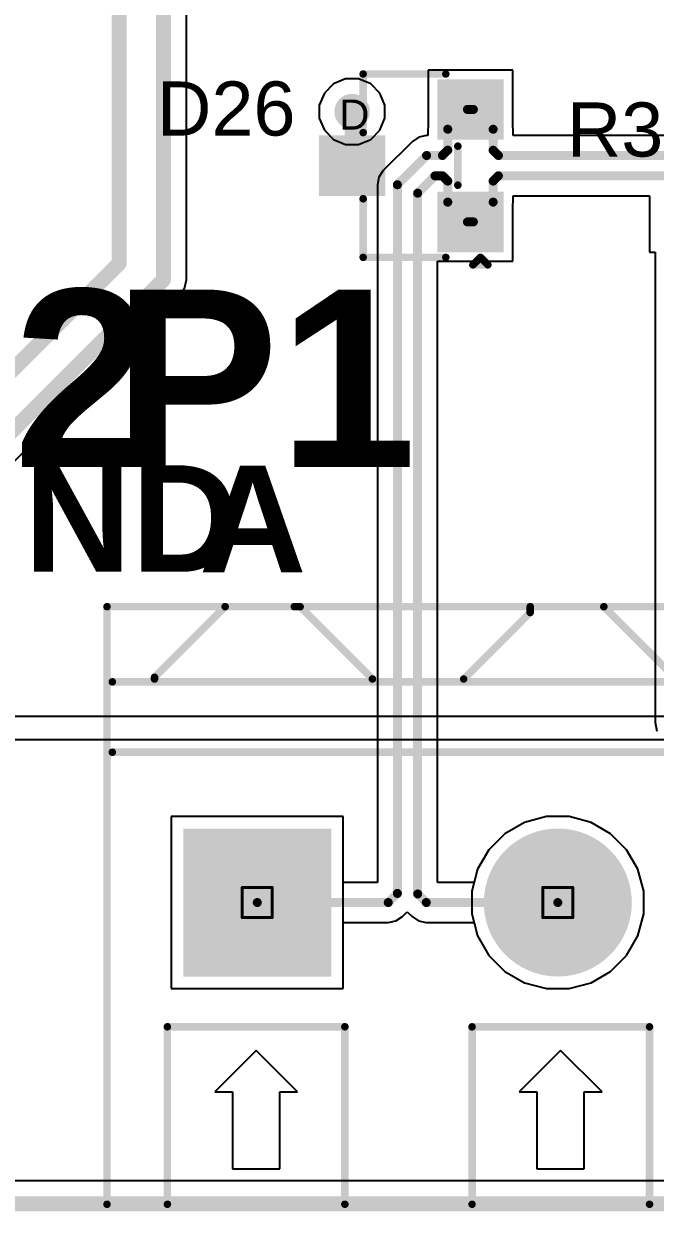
# Model space of a CAD drawing. Header units: inches. Extents: x -11 to 5428, y 0 to 5423.
# Drawn here: x 123.21 to 133.88, y -0.13 to 19.94 of the extents above; entities that cross this region are included whole.
import ezdxf

# ---------------------------------------------------------------- set-up
doc = ezdxf.new("R2010")
doc.units = ezdxf.units.IN
for name, color, linetype in [('Board Outline', 216, 'Continuous'), ('Bottom Layer', 5, 'Continuous'), ('Bottom Solder', 6, 'Continuous'), ('Drill Drawing', 1, 'Continuous'), ('GND', 16, 'Continuous'), ('Multi-Layer', 9, 'Continuous'), ('Pad Holes', 156, 'Continuous'), ('PWR', 76, 'Continuous'), ('Top Layer', 1, 'Continuous'), ('Top Overlay', 2, 'Continuous'), ('Top Paste', 8, 'Continuous'), ('Top Solder', 216, 'Continuous'), ('Via Holes', 16, 'Continuous')]:
    doc.layers.add(name, color=color, linetype=linetype)
doc.styles.add('Arial', font='', dxfattribs={"height": 0.2})
doc.styles.add('Arial_Bold', font='', dxfattribs={"height": 0.2})
doc.styles.get('Arial').set_extended_font_data('Arial')
doc.styles.get('Arial_Bold').set_extended_font_data('Arial', bold=True)

# ---------------------------------------------------------------- blocks, each defined once
blk = doc.blocks.new('SOT_23_282')
at = {"layer": 'Top Layer'}
for points in [[(-0.41, 1.46), (0.41, 1.46), (0.41, 0.54), (-0.41, 0.54)], [(-1.36, -0.54), (-0.54, -0.54), (-0.54, -1.46), (-1.36, -1.46)], [(0.54, -0.54), (1.36, -0.54), (1.36, -1.46), (0.54, -1.46)]]:
    blk.add_hatch(color=1, dxfattribs=at).paths.add_polyline_path(points)
at = {"layer": 'Top Paste'}
for points in [[(-0.41, 1.46), (0.41, 1.46), (0.41, 0.54), (-0.41, 0.54)], [(-1.36, -0.54), (-0.54, -0.54), (-0.54, -1.46), (-1.36, -1.46)], [(0.54, -0.54), (1.36, -0.54), (1.36, -1.46), (0.54, -1.46)]]:
    blk.add_hatch(color=8, dxfattribs=at).paths.add_polyline_path(points)
at = {"layer": 'Top Solder'}
for points in [[(-0.512, 1.562), (0.512, 1.562), (0.512, 0.438), (-0.512, 0.438)], [(-1.462, -0.438), (-0.438, -0.438), (-0.438, -1.562), (-1.462, -1.562)], [(0.438, -0.438), (1.462, -0.438), (1.462, -1.562), (0.438, -1.562)]]:
    blk.add_hatch(color=216, dxfattribs=at).paths.add_polyline_path(points)
at = {"layer": 'Top Overlay'}
for points in [[(-1.549, 0.813, 0.127, 0.127, 0), (-0.559, 0.813, 0.127, 0.127, 0)], [(-1.549, 0.813, 0.127, 0.127, 0), (-1.549, -0.584, 0.127, 0.127, 0)], [(0.559, 0.813, 0.127, 0.127, 0), (1.549, 0.813, 0.127, 0.127, 0)], [(1.549, 0.813, 0.127, 0.127, 0), (1.549, -0.584, 0.127, 0.127, 0)], [(-0.33, -0.787, 0.127, 0.127, 0), (0.33, -0.787, 0.127, 0.127, 0)], [(-1.676, -1.041, 0.127, 0.127, 0), (-1.676, -1.295, 0.127, 0.127, 0)], [(-1.676, -1.041, 0.127, 0.127, 0), (-1.549, -1.168, 0.127, 0.127, 0)], [(-1.549, -1.168, 0.127, 0.127, 0), (-1.676, -1.295, 0.127, 0.127, 0)]]:
    blk.add_lwpolyline(points, format="xyseb", dxfattribs=at)
for points in [[(-1.581, 0.813, 0.0635, 0.0635, 1), (-1.518, 0.813, 0.0635, 0.0635, 1)], [(-1.581, 0.813, 0.0635, 0.0635, 1), (-1.518, 0.813, 0.0635, 0.0635, 1)], [(-0.591, 0.813, 0.0635, 0.0635, 1), (-0.527, 0.813, 0.0635, 0.0635, 1)], [(0.527, 0.813, 0.0635, 0.0635, 1), (0.591, 0.813, 0.0635, 0.0635, 1)], [(1.518, 0.813, 0.0635, 0.0635, 1), (1.581, 0.813, 0.0635, 0.0635, 1)], [(1.518, 0.813, 0.0635, 0.0635, 1), (1.581, 0.813, 0.0635, 0.0635, 1)], [(-1.581, -0.584, 0.0635, 0.0635, 1), (-1.518, -0.584, 0.0635, 0.0635, 1)], [(1.518, -0.584, 0.0635, 0.0635, 1), (1.581, -0.584, 0.0635, 0.0635, 1)], [(-0.362, -0.787, 0.0635, 0.0635, 1), (-0.298, -0.787, 0.0635, 0.0635, 1)], [(0.298, -0.787, 0.0635, 0.0635, 1), (0.362, -0.787, 0.0635, 0.0635, 1)], [(-1.708, -1.041, 0.0635, 0.0635, 1), (-1.645, -1.041, 0.0635, 0.0635, 1)], [(-1.708, -1.041, 0.0635, 0.0635, 1), (-1.645, -1.041, 0.0635, 0.0635, 1)], [(-1.581, -1.168, 0.0635, 0.0635, 1), (-1.518, -1.168, 0.0635, 0.0635, 1)], [(-1.581, -1.168, 0.0635, 0.0635, 1), (-1.518, -1.168, 0.0635, 0.0635, 1)], [(-1.708, -1.295, 0.0635, 0.0635, 1), (-1.645, -1.295, 0.0635, 0.0635, 1)], [(-1.708, -1.295, 0.0635, 0.0635, 1), (-1.645, -1.295, 0.0635, 0.0635, 1)]]:
    blk.add_lwpolyline(points, format="xyseb", close=True, dxfattribs=at)
blk = doc.blocks.new('DB128L_5_08_3P_GY_S_291')
at = {"layer": 'Bottom Layer'}
blk.add_hatch(color=5, dxfattribs=at).paths.add_polyline_path([(-6.28, 1.2), (-3.88, 1.2), (-3.88, -1.2), (-6.28, -1.2)])
h = blk.add_hatch(color=5, dxfattribs=at)
edge = h.paths.add_edge_path()
edge.add_arc((0, 0), 1.2, 0, 360)
h = blk.add_hatch(color=5, dxfattribs=at)
edge = h.paths.add_edge_path()
edge.add_arc((5.08, 0), 1.2, 0, 360)
at = {"layer": 'Bottom Solder'}
blk.add_hatch(color=6, dxfattribs=at).paths.add_polyline_path([(-6.331, 1.251), (-3.829, 1.251), (-3.829, -1.251), (-6.331, -1.251)])
h = blk.add_hatch(color=6, dxfattribs=at)
edge = h.paths.add_edge_path()
edge.add_arc((0, 0), 1.251, 0, 360)
h = blk.add_hatch(color=6, dxfattribs=at)
edge = h.paths.add_edge_path()
edge.add_arc((5.08, 0), 1.251, 0, 360)
at = {"layer": 'GND'}
blk.add_hatch(color=16, dxfattribs=at).paths.add_polyline_path([(-6.28, 1.2), (-3.88, 1.2), (-3.88, -1.2), (-6.28, -1.2)])
h = blk.add_hatch(color=16, dxfattribs=at)
edge = h.paths.add_edge_path()
edge.add_arc((0, 0), 1.2, 0, 360)
h = blk.add_hatch(color=16, dxfattribs=at)
edge = h.paths.add_edge_path()
edge.add_arc((5.08, 0), 1.2, 0, 360)
at = {"layer": 'Multi-Layer'}
blk.add_hatch(color=9, dxfattribs=at).paths.add_polyline_path([(-6.28, 1.2), (-3.88, 1.2), (-3.88, -1.2), (-6.28, -1.2)])
h = blk.add_hatch(color=9, dxfattribs=at)
edge = h.paths.add_edge_path()
edge.add_arc((0, 0), 1.2, 0, 360)
h = blk.add_hatch(color=9, dxfattribs=at)
edge = h.paths.add_edge_path()
edge.add_arc((5.08, 0), 1.2, 0, 360)
at = {"layer": 'Pad Holes'}
h = blk.add_hatch(color=7, dxfattribs=at)
edge = h.paths.add_edge_path()
edge.add_arc((-5.08, 0), 0.8, 0, 360)
h = blk.add_hatch(color=7, dxfattribs=at)
edge = h.paths.add_edge_path()
edge.add_arc((0, 0), 0.8, 0, 360)
h = blk.add_hatch(color=7, dxfattribs=at)
edge = h.paths.add_edge_path()
edge.add_arc((5.08, 0), 0.8, 0, 360)
at = {"layer": 'PWR'}
blk.add_hatch(color=76, dxfattribs=at).paths.add_polyline_path([(-6.28, 1.2), (-3.88, 1.2), (-3.88, -1.2), (-6.28, -1.2)])
h = blk.add_hatch(color=76, dxfattribs=at)
edge = h.paths.add_edge_path()
edge.add_arc((0, 0), 1.2, 0, 360)
h = blk.add_hatch(color=76, dxfattribs=at)
edge = h.paths.add_edge_path()
edge.add_arc((5.08, 0), 1.2, 0, 360)
at = {"layer": 'Top Layer'}
blk.add_hatch(color=1, dxfattribs=at).paths.add_polyline_path([(-6.28, 1.2), (-3.88, 1.2), (-3.88, -1.2), (-6.28, -1.2)])
h = blk.add_hatch(color=1, dxfattribs=at)
edge = h.paths.add_edge_path()
edge.add_arc((0, 0), 1.2, 0, 360)
h = blk.add_hatch(color=1, dxfattribs=at)
edge = h.paths.add_edge_path()
edge.add_arc((5.08, 0), 1.2, 0, 360)
at = {"layer": 'Top Solder'}
blk.add_hatch(color=216, dxfattribs=at).paths.add_polyline_path([(-6.331, 1.251), (-3.829, 1.251), (-3.829, -1.251), (-6.331, -1.251)])
h = blk.add_hatch(color=216, dxfattribs=at)
edge = h.paths.add_edge_path()
edge.add_arc((0, 0), 1.251, 0, 360)
h = blk.add_hatch(color=216, dxfattribs=at)
edge = h.paths.add_edge_path()
edge.add_arc((5.08, 0), 1.251, 0, 360)
at = {"layer": 'Top Overlay'}
for p, q in [((-5.1, -2.5), (-5.8, -3.2)), ((-4.4, -3.2), (-5.1, -2.5)), ((-5.1, -2.5), (-5.1, -2.5)), ((0.048, -2.5), (-0.652, -3.2)), ((0.748, -3.2), (0.048, -2.5)), ((0.048, -2.5), (0.048, -2.5)), ((5.103, -2.5), (4.403, -3.2)), ((5.803, -3.2), (5.103, -2.5)), ((5.103, -2.5), (5.103, -2.5)), ((-5.8, -3.2), (-5.5, -3.2)), ((-5.5, -3.2), (-5.5, -4.5)), ((-4.7, -4.5), (-4.7, -3.2)), ((-4.7, -3.2), (-4.4, -3.2)), ((-0.652, -3.2), (-0.352, -3.2)), ((-0.352, -3.2), (-0.352, -4.5)), ((0.448, -4.5), (0.448, -3.2)), ((0.448, -3.2), (0.748, -3.2)), ((4.403, -3.2), (4.703, -3.2)), ((4.703, -3.2), (4.703, -4.5)), ((5.503, -4.5), (5.503, -3.2)), ((5.503, -3.2), (5.803, -3.2)), ((-5.5, -4.5), (-4.7, -4.5)), ((-0.352, -4.5), (0.448, -4.5)), ((4.703, -4.5), (5.503, -4.5))]:
    blk.add_line(p, q, dxfattribs=at)
for points in [[(-7.62, -5.1, 0.127, 0.127, 0), (-7.62, 5, 0.127, 0.127, 0)], [(-7.62, 5, 0.127, 0.127, 0), (7.62, 5, 0.127, 0.127, 0)], [(-6.817, 3.806, 0.127, 0.127, 0), (-5.623, 5, 0.127, 0.127, 0)], [(-4.455, 5, 0.127, 0.127, 0), (-4.356, 5, 0.127, 0.127, 0)], [(-4.356, 5, 0.127, 0.127, 0), (-3.134, 3.778, 0.127, 0.127, 0)], [(-0.467, 4.902, 0.127, 0.127, 0), (-0.467, 5, 0.127, 0.127, 0)], [(0.778, 5, 0.127, 0.127, 0), (2, 3.778, 0.127, 0.127, 0)], [(3.47, 3.778, 0.127, 0.127, 0), (4.689, 4.997, 0.127, 0.127, 0)], [(4.689, 4.997, 0.127, 0.127, 0), (4.689, 5, 0.127, 0.127, 0)], [(5.68, 5, 0.127, 0.127, 0), (6.874, 3.806, 0.127, 0.127, 0)], [(7.62, -5.1, 0.127, 0.127, 0), (7.62, 5, 0.127, 0.127, 0)], [(-1.59, 3.778, 0.127, 0.127, 0), (-0.467, 4.902, 0.127, 0.127, 0)], [(-6.817, 3.778, 0.127, 0.127, 0), (-6.817, 3.806, 0.127, 0.127, 0)], [(2, 3.778, 0.127, 0.127, 0), (2.124, 3.778, 0.127, 0.127, 0)], [(6.874, 3.778, 0.127, 0.127, 0), (6.874, 3.806, 0.127, 0.127, 0)], [(-7.53, 3.729, 0.127, 0.127, 0), (7.53, 3.729, 0.127, 0.127, 0)], [(7.6, 3.6, 0.127, 0.127, 0), (8.1, 3.6, 0.127, 0.127, 0)], [(8.1, 2.8, 0.127, 0.127, 0), (8.1, 3.6, 0.127, 0.127, 0)], [(7.6, 2.8, 0.127, 0.127, 0), (8.1, 2.8, 0.127, 0.127, 0)], [(-7.53, 2.54, 0.127, 0.127, 0), (7.53, 2.54, 0.127, 0.127, 0)], [(-6.599, -2.1, 0.127, 0.127, 0), (-3.599, -2.1, 0.127, 0.127, 0)], [(-6.599, -5.1, 0.127, 0.127, 0), (-6.599, -2.1, 0.127, 0.127, 0)], [(-3.599, -5.1, 0.127, 0.127, 0), (-3.599, -2.1, 0.127, 0.127, 0)], [(-1.449, -2.101, 0.127, 0.127, 0), (1.55, -2.101, 0.127, 0.127, 0)], [(-1.449, -5.1, 0.127, 0.127, 0), (-1.449, -2.101, 0.127, 0.127, 0)], [(1.55, -5.1, 0.127, 0.127, 0), (1.55, -2.101, 0.127, 0.127, 0)], [(3.605, -2.101, 0.127, 0.127, 0), (6.605, -2.101, 0.127, 0.127, 0)], [(3.605, -5.1, 0.127, 0.127, 0), (3.605, -2.101, 0.127, 0.127, 0)], [(6.605, -5.1, 0.127, 0.127, 0), (6.605, -2.101, 0.127, 0.127, 0)], [(7.62, -2.853, 0.127, 0.127, 0), (8.12, -2.853, 0.127, 0.127, 0)], [(8.12, -3.653, 0.127, 0.127, 0), (8.12, -2.853, 0.127, 0.127, 0)], [(7.62, -3.653, 0.127, 0.127, 0), (8.12, -3.653, 0.127, 0.127, 0)], [(-7.62, -5.1, 0.127, 0.127, 0), (7.62, -5.1, 0.127, 0.127, 0)]]:
    blk.add_lwpolyline(points, format="xyseb", dxfattribs=at)
for points in [[(-7.652, 5, 0.0635, 0.0635, 1), (-7.588, 5, 0.0635, 0.0635, 1)], [(-7.652, 5, 0.0635, 0.0635, 1), (-7.588, 5, 0.0635, 0.0635, 1)], [(-5.655, 5, 0.0635, 0.0635, 1), (-5.591, 5, 0.0635, 0.0635, 1)], [(-4.486, 5, 0.0635, 0.0635, 1), (-4.423, 5, 0.0635, 0.0635, 1)], [(-4.387, 5, 0.0635, 0.0635, 1), (-4.324, 5, 0.0635, 0.0635, 1)], [(-4.387, 5, 0.0635, 0.0635, 1), (-4.324, 5, 0.0635, 0.0635, 1)], [(-0.499, 5, 0.0635, 0.0635, 1), (-0.435, 5, 0.0635, 0.0635, 1)], [(0.746, 5, 0.0635, 0.0635, 1), (0.81, 5, 0.0635, 0.0635, 1)], [(4.658, 5, 0.0635, 0.0635, 1), (4.721, 5, 0.0635, 0.0635, 1)], [(4.658, 4.997, 0.0635, 0.0635, 1), (4.721, 4.997, 0.0635, 0.0635, 1)], [(4.658, 4.997, 0.0635, 0.0635, 1), (4.721, 4.997, 0.0635, 0.0635, 1)], [(5.648, 5, 0.0635, 0.0635, 1), (5.712, 5, 0.0635, 0.0635, 1)], [(7.588, 5, 0.0635, 0.0635, 1), (7.652, 5, 0.0635, 0.0635, 1)], [(7.588, 5, 0.0635, 0.0635, 1), (7.652, 5, 0.0635, 0.0635, 1)], [(-0.499, 4.902, 0.0635, 0.0635, 1), (-0.435, 4.902, 0.0635, 0.0635, 1)], [(-0.499, 4.902, 0.0635, 0.0635, 1), (-0.435, 4.902, 0.0635, 0.0635, 1)], [(-6.849, 3.806, 0.0635, 0.0635, 1), (-6.785, 3.806, 0.0635, 0.0635, 1)], [(-6.849, 3.806, 0.0635, 0.0635, 1), (-6.785, 3.806, 0.0635, 0.0635, 1)], [(-6.849, 3.778, 0.0635, 0.0635, 1), (-6.785, 3.778, 0.0635, 0.0635, 1)], [(-3.166, 3.778, 0.0635, 0.0635, 1), (-3.102, 3.778, 0.0635, 0.0635, 1)], [(-1.622, 3.778, 0.0635, 0.0635, 1), (-1.559, 3.778, 0.0635, 0.0635, 1)], [(1.968, 3.778, 0.0635, 0.0635, 1), (2.031, 3.778, 0.0635, 0.0635, 1)], [(1.968, 3.778, 0.0635, 0.0635, 1), (2.031, 3.778, 0.0635, 0.0635, 1)], [(2.092, 3.778, 0.0635, 0.0635, 1), (2.156, 3.778, 0.0635, 0.0635, 1)], [(3.438, 3.778, 0.0635, 0.0635, 1), (3.502, 3.778, 0.0635, 0.0635, 1)], [(6.842, 3.806, 0.0635, 0.0635, 1), (6.906, 3.806, 0.0635, 0.0635, 1)], [(6.842, 3.806, 0.0635, 0.0635, 1), (6.906, 3.806, 0.0635, 0.0635, 1)], [(6.842, 3.778, 0.0635, 0.0635, 1), (6.906, 3.778, 0.0635, 0.0635, 1)], [(-7.562, 3.729, 0.0635, 0.0635, 1), (-7.498, 3.729, 0.0635, 0.0635, 1)], [(7.498, 3.729, 0.0635, 0.0635, 1), (7.562, 3.729, 0.0635, 0.0635, 1)], [(7.568, 3.6, 0.0635, 0.0635, 1), (7.632, 3.6, 0.0635, 0.0635, 1)], [(8.068, 3.6, 0.0635, 0.0635, 1), (8.132, 3.6, 0.0635, 0.0635, 1)], [(8.068, 3.6, 0.0635, 0.0635, 1), (8.132, 3.6, 0.0635, 0.0635, 1)], [(7.568, 2.8, 0.0635, 0.0635, 1), (7.632, 2.8, 0.0635, 0.0635, 1)], [(8.068, 2.8, 0.0635, 0.0635, 1), (8.132, 2.8, 0.0635, 0.0635, 1)], [(8.068, 2.8, 0.0635, 0.0635, 1), (8.132, 2.8, 0.0635, 0.0635, 1)], [(-7.562, 2.54, 0.0635, 0.0635, 1), (-7.498, 2.54, 0.0635, 0.0635, 1)], [(7.498, 2.54, 0.0635, 0.0635, 1), (7.562, 2.54, 0.0635, 0.0635, 1)], [(-6.631, -2.1, 0.0635, 0.0635, 1), (-6.567, -2.1, 0.0635, 0.0635, 1)], [(-6.631, -2.1, 0.0635, 0.0635, 1), (-6.567, -2.1, 0.0635, 0.0635, 1)], [(-3.631, -2.1, 0.0635, 0.0635, 1), (-3.567, -2.1, 0.0635, 0.0635, 1)], [(-3.631, -2.1, 0.0635, 0.0635, 1), (-3.567, -2.1, 0.0635, 0.0635, 1)], [(-1.481, -2.101, 0.0635, 0.0635, 1), (-1.418, -2.101, 0.0635, 0.0635, 1)], [(-1.481, -2.101, 0.0635, 0.0635, 1), (-1.418, -2.101, 0.0635, 0.0635, 1)], [(1.519, -2.101, 0.0635, 0.0635, 1), (1.582, -2.101, 0.0635, 0.0635, 1)], [(1.519, -2.101, 0.0635, 0.0635, 1), (1.582, -2.101, 0.0635, 0.0635, 1)], [(3.574, -2.101, 0.0635, 0.0635, 1), (3.637, -2.101, 0.0635, 0.0635, 1)], [(3.574, -2.101, 0.0635, 0.0635, 1), (3.637, -2.101, 0.0635, 0.0635, 1)], [(6.573, -2.101, 0.0635, 0.0635, 1), (6.637, -2.101, 0.0635, 0.0635, 1)], [(6.573, -2.101, 0.0635, 0.0635, 1), (6.637, -2.101, 0.0635, 0.0635, 1)], [(7.588, -2.853, 0.0635, 0.0635, 1), (7.652, -2.853, 0.0635, 0.0635, 1)], [(8.088, -2.853, 0.0635, 0.0635, 1), (8.152, -2.853, 0.0635, 0.0635, 1)], [(8.088, -2.853, 0.0635, 0.0635, 1), (8.152, -2.853, 0.0635, 0.0635, 1)], [(7.588, -3.653, 0.0635, 0.0635, 1), (7.652, -3.653, 0.0635, 0.0635, 1)], [(8.088, -3.653, 0.0635, 0.0635, 1), (8.152, -3.653, 0.0635, 0.0635, 1)], [(8.088, -3.653, 0.0635, 0.0635, 1), (8.152, -3.653, 0.0635, 0.0635, 1)], [(-7.652, -5.1, 0.0635, 0.0635, 1), (-7.588, -5.1, 0.0635, 0.0635, 1)], [(-7.652, -5.1, 0.0635, 0.0635, 1), (-7.588, -5.1, 0.0635, 0.0635, 1)], [(-6.631, -5.1, 0.0635, 0.0635, 1), (-6.567, -5.1, 0.0635, 0.0635, 1)], [(-3.631, -5.1, 0.0635, 0.0635, 1), (-3.567, -5.1, 0.0635, 0.0635, 1)], [(-1.481, -5.1, 0.0635, 0.0635, 1), (-1.418, -5.1, 0.0635, 0.0635, 1)], [(1.519, -5.1, 0.0635, 0.0635, 1), (1.582, -5.1, 0.0635, 0.0635, 1)], [(3.574, -5.1, 0.0635, 0.0635, 1), (3.637, -5.1, 0.0635, 0.0635, 1)], [(6.573, -5.1, 0.0635, 0.0635, 1), (6.637, -5.1, 0.0635, 0.0635, 1)], [(7.588, -5.1, 0.0635, 0.0635, 1), (7.652, -5.1, 0.0635, 0.0635, 1)], [(7.588, -5.1, 0.0635, 0.0635, 1), (7.652, -5.1, 0.0635, 0.0635, 1)]]:
    blk.add_lwpolyline(points, format="xyseb", close=True, dxfattribs=at)

msp = doc.modelspace()

# ---------------------------------------------------------------- hatches: boundary and pattern name
at = {"layer": 'Bottom Layer'}
h = msp.add_hatch(color=5, dxfattribs=at)
edge = h.paths.add_edge_path()
edge.add_arc((128.76, 18.459), 0.3, 0, 360)
at = {"layer": 'GND'}
h = msp.add_hatch(color=16, dxfattribs=at)
edge = h.paths.add_edge_path()
edge.add_arc((128.76, 18.459), 0.3, 0, 360)
at = {"layer": 'PWR'}
h = msp.add_hatch(color=76, dxfattribs=at)
edge = h.paths.add_edge_path()
edge.add_arc((128.76, 18.459), 0.3, 0, 360)
at = {"layer": 'Top Layer'}
h = msp.add_hatch(color=1, dxfattribs=at)
edge = h.paths.add_edge_path()
edge.add_arc((128.76, 18.459), 0.3, 0, 360)
at = {"layer": 'Via Holes'}
h = msp.add_hatch(color=7, dxfattribs=at)
edge = h.paths.add_edge_path()
edge.add_arc((128.76, 18.459), 0.15, 0, 360)

# ---------------------------------------------------------------- linework, layer by layer
at = {"layer": 'Board Outline'}
msp.add_lwpolyline([(0, 0, 0.254, 0.254, 0), (344, 0, 0.254, 0.254, 0)], format="xyseb", dxfattribs=at)
at = {"layer": 'Bottom Layer'}
for p, q in [((125.958, 15.616), (125.958, 31.019)), ((125.845, 15.342), (125.929, 15.468)), ((125.929, 15.468), (125.958, 15.616)), ((122.849, 12.346), (125.845, 15.342)), ((128.611, 6.545), (125.703, 6.545)), ((125.703, 6.545), (125.703, 3.637)), ((128.611, 3.637), (128.611, 6.545)), ((131.676, 6.446), (131.344, 6.254)), ((132.045, 6.545), (131.676, 6.446)), ((132.428, 6.545), (132.045, 6.545)), ((132.798, 6.446), (132.428, 6.545)), ((133.13, 6.254), (132.798, 6.446)), ((131.344, 6.254), (131.073, 5.984)), ((133.4, 5.984), (133.13, 6.254)), ((131.073, 5.984), (130.882, 5.652)), ((133.592, 5.652), (133.4, 5.984)), ((130.882, 5.652), (130.783, 5.282)), ((133.691, 5.282), (133.592, 5.652)), ((130.783, 5.282), (130.783, 4.899)), ((133.691, 4.899), (133.691, 5.282)), ((130.783, 4.899), (130.882, 4.53)), ((133.592, 4.53), (133.691, 4.899)), ((130.882, 4.53), (131.073, 4.198)), ((133.4, 4.198), (133.592, 4.53)), ((131.073, 4.198), (131.344, 3.927)), ((133.13, 3.927), (133.4, 4.198)), ((131.344, 3.927), (131.676, 3.736)), ((132.798, 3.736), (133.13, 3.927)), ((125.703, 3.637), (128.611, 3.637)), ((131.676, 3.736), (132.045, 3.637)), ((132.045, 3.637), (132.428, 3.637)), ((132.428, 3.637), (132.798, 3.736)), ((185.233, 0.388), (9.715, 0.388))]:
    msp.add_line(p, q, dxfattribs=at)
for points in [[(124.825, 15.896, 0.254, 0.254, 0), (124.825, 31.476, 0.254, 0.254, 0)], [(125.57, 15.616, 0.254, 0.254, 0), (125.57, 31.18, 0.254, 0.254, 0)], [(122.235, 13.306, 0.254, 0.254, 0), (124.825, 15.896, 0.254, 0.254, 0)], [(122.574, 12.62, 0.254, 0.254, 0), (125.57, 15.616, 0.254, 0.254, 0)]]:
    msp.add_lwpolyline(points, format="xyseb", dxfattribs=at)
for points in [[(124.761, 15.896, 0.127, 0.127, 1), (124.888, 15.896, 0.127, 0.127, 1)], [(124.761, 15.896, 0.127, 0.127, 1), (124.888, 15.896, 0.127, 0.127, 1)], [(125.506, 15.616, 0.127, 0.127, 1), (125.633, 15.616, 0.127, 0.127, 1)], [(125.506, 15.616, 0.127, 0.127, 1), (125.633, 15.616, 0.127, 0.127, 1)]]:
    msp.add_lwpolyline(points, format="xyseb", close=True, dxfattribs=at)
at = {"layer": 'Drill Drawing'}
for points in [[(126.903, 5.345, 0.0508, 0.0508, 0), (127.411, 5.345, 0.0508, 0.0508, 0)], [(126.903, 4.837, 0.0508, 0.0508, 0), (126.903, 5.345, 0.0508, 0.0508, 0)], [(127.411, 4.837, 0.0508, 0.0508, 0), (127.411, 5.345, 0.0508, 0.0508, 0)], [(131.983, 5.345, 0.0508, 0.0508, 0), (132.491, 5.345, 0.0508, 0.0508, 0)], [(131.983, 4.837, 0.0508, 0.0508, 0), (131.983, 5.345, 0.0508, 0.0508, 0)], [(132.491, 4.837, 0.0508, 0.0508, 0), (132.491, 5.345, 0.0508, 0.0508, 0)], [(126.903, 4.837, 0.0508, 0.0508, 0), (127.411, 4.837, 0.0508, 0.0508, 0)], [(131.983, 4.837, 0.0508, 0.0508, 0), (132.491, 4.837, 0.0508, 0.0508, 0)]]:
    msp.add_lwpolyline(points, format="xyseb", dxfattribs=at)
for points in [[(126.89, 5.345, 0.0254, 0.0254, 1), (126.915, 5.345, 0.0254, 0.0254, 1)], [(126.89, 5.345, 0.0254, 0.0254, 1), (126.915, 5.345, 0.0254, 0.0254, 1)], [(127.398, 5.345, 0.0254, 0.0254, 1), (127.423, 5.345, 0.0254, 0.0254, 1)], [(127.398, 5.345, 0.0254, 0.0254, 1), (127.423, 5.345, 0.0254, 0.0254, 1)], [(131.97, 5.345, 0.0254, 0.0254, 1), (131.995, 5.345, 0.0254, 0.0254, 1)], [(131.97, 5.345, 0.0254, 0.0254, 1), (131.995, 5.345, 0.0254, 0.0254, 1)], [(132.478, 5.345, 0.0254, 0.0254, 1), (132.503, 5.345, 0.0254, 0.0254, 1)], [(132.478, 5.345, 0.0254, 0.0254, 1), (132.503, 5.345, 0.0254, 0.0254, 1)], [(126.89, 4.837, 0.0254, 0.0254, 1), (126.915, 4.837, 0.0254, 0.0254, 1)], [(126.89, 4.837, 0.0254, 0.0254, 1), (126.915, 4.837, 0.0254, 0.0254, 1)], [(127.398, 4.837, 0.0254, 0.0254, 1), (127.423, 4.837, 0.0254, 0.0254, 1)], [(127.398, 4.837, 0.0254, 0.0254, 1), (127.423, 4.837, 0.0254, 0.0254, 1)], [(131.97, 4.837, 0.0254, 0.0254, 1), (131.995, 4.837, 0.0254, 0.0254, 1)], [(131.97, 4.837, 0.0254, 0.0254, 1), (131.995, 4.837, 0.0254, 0.0254, 1)], [(132.478, 4.837, 0.0254, 0.0254, 1), (132.503, 4.837, 0.0254, 0.0254, 1)], [(132.478, 4.837, 0.0254, 0.0254, 1), (132.503, 4.837, 0.0254, 0.0254, 1)]]:
    msp.add_lwpolyline(points, format="xyseb", close=True, dxfattribs=at)
at = {"layer": 'GND'}
for p, q in [((173.678, 8.237), (10.737, 8.237)), ((10.349, 7.849), (174.066, 7.849)), ((128.611, 6.545), (125.703, 6.545)), ((125.703, 6.545), (125.703, 3.637)), ((128.611, 3.637), (128.611, 6.545)), ((131.676, 6.446), (131.344, 6.254)), ((132.045, 6.545), (131.676, 6.446)), ((132.428, 6.545), (132.045, 6.545)), ((132.798, 6.446), (132.428, 6.545)), ((133.13, 6.254), (132.798, 6.446)), ((131.344, 6.254), (131.073, 5.984)), ((133.4, 5.984), (133.13, 6.254)), ((131.073, 5.984), (130.882, 5.652)), ((133.592, 5.652), (133.4, 5.984)), ((130.882, 5.652), (130.783, 5.282)), ((133.691, 5.282), (133.592, 5.652)), ((130.783, 5.282), (130.783, 4.899)), ((133.691, 4.899), (133.691, 5.282)), ((130.783, 4.899), (130.882, 4.53)), ((133.592, 4.53), (133.691, 4.899)), ((130.882, 4.53), (131.073, 4.198)), ((133.4, 4.198), (133.592, 4.53)), ((131.073, 4.198), (131.344, 3.927)), ((133.13, 3.927), (133.4, 4.198)), ((131.344, 3.927), (131.676, 3.736)), ((132.798, 3.736), (133.13, 3.927)), ((125.703, 3.637), (128.611, 3.637)), ((131.676, 3.736), (132.045, 3.637)), ((132.045, 3.637), (132.428, 3.637)), ((132.428, 3.637), (132.798, 3.736)), ((343.612, 0.388), (0.388, 0.388))]:
    msp.add_line(p, q, dxfattribs=at)
at = {"layer": 'PWR'}
for p, q in [((128.446, 18.929), (128.291, 18.773)), ((128.65, 19.013), (128.446, 18.929)), ((128.87, 19.013), (128.65, 19.013)), ((129.074, 18.929), (128.87, 19.013)), ((129.23, 18.773), (129.074, 18.929)), ((128.291, 18.773), (128.206, 18.57)), ((129.314, 18.57), (129.23, 18.773)), ((128.206, 18.57), (128.206, 18.349)), ((129.314, 18.349), (129.314, 18.57)), ((128.206, 18.349), (128.291, 18.146)), ((129.23, 18.146), (129.314, 18.349)), ((128.291, 18.146), (128.446, 17.99)), ((129.074, 17.99), (129.23, 18.146)), ((128.446, 17.99), (128.65, 17.905)), ((128.65, 17.905), (128.87, 17.905)), ((128.87, 17.905), (129.074, 17.99)), ((128.611, 6.545), (125.703, 6.545)), ((125.703, 6.545), (125.703, 3.637)), ((128.611, 3.637), (128.611, 6.545)), ((131.676, 6.446), (131.344, 6.254)), ((132.045, 6.545), (131.676, 6.446)), ((132.428, 6.545), (132.045, 6.545)), ((132.798, 6.446), (132.428, 6.545)), ((133.13, 6.254), (132.798, 6.446)), ((131.344, 6.254), (131.073, 5.984)), ((133.4, 5.984), (133.13, 6.254)), ((131.073, 5.984), (130.882, 5.652)), ((133.592, 5.652), (133.4, 5.984)), ((130.882, 5.652), (130.783, 5.282)), ((133.691, 5.282), (133.592, 5.652)), ((130.783, 5.282), (130.783, 4.899)), ((133.691, 4.899), (133.691, 5.282)), ((130.783, 4.899), (130.882, 4.53)), ((133.592, 4.53), (133.691, 4.899)), ((130.882, 4.53), (131.073, 4.198)), ((133.4, 4.198), (133.592, 4.53)), ((131.073, 4.198), (131.344, 3.927)), ((133.13, 3.927), (133.4, 4.198)), ((131.344, 3.927), (131.676, 3.736)), ((132.798, 3.736), (133.13, 3.927)), ((125.703, 3.637), (128.611, 3.637)), ((131.676, 3.736), (132.045, 3.637)), ((132.045, 3.637), (132.428, 3.637)), ((132.428, 3.637), (132.798, 3.736)), ((228.161, 0.388), (0.388, 0.388))]:
    msp.add_line(p, q, dxfattribs=at)
at = {"layer": 'Top Layer'}
for p, q in [((131.474, 19.159), (130.046, 19.159)), ((130.046, 19.159), (130.046, 18.194)), ((131.474, 18.194), (131.474, 19.159)), ((130.046, 18.194), (130.04, 18.161)), ((130.04, 18.161), (130.04, 18.053)), ((131.481, 18.161), (131.474, 18.194)), ((131.481, 18.053), (131.481, 18.161)), ((129.781, 17.955), (129.287, 17.461)), ((129.89, 18.028), (129.781, 17.955)), ((130.019, 18.053), (129.89, 18.028)), ((130.04, 18.053), (130.019, 18.053)), ((136.334, 18.053), (131.481, 18.053)), ((129.214, 17.352), (129.189, 17.223)), ((129.287, 17.461), (129.214, 17.352)), ((129.189, 17.223), (129.189, 5.427)), ((131.474, 16.896), (131.481, 16.929)), ((131.474, 15.931), (131.474, 16.896)), ((131.481, 16.929), (131.481, 17.037)), ((131.481, 17.037), (133.786, 17.037)), ((133.786, 17.037), (133.786, 16.085)), ((133.786, 16.085), (133.88, 16.085)), ((133.88, 16.085), (133.88, 8.139)), ((130.205, 5.427), (130.205, 15.931)), ((130.205, 15.931), (131.474, 15.931)), ((133.88, 8.139), (133.91, 7.99)), ((128.611, 6.545), (125.703, 6.545)), ((125.703, 6.545), (125.703, 3.637)), ((128.611, 5.427), (128.611, 6.545)), ((131.676, 6.446), (131.344, 6.254)), ((132.045, 6.545), (131.676, 6.446)), ((132.428, 6.545), (132.045, 6.545)), ((132.798, 6.446), (132.428, 6.545)), ((133.13, 6.254), (132.798, 6.446)), ((131.344, 6.254), (131.073, 5.984)), ((133.4, 5.984), (133.13, 6.254)), ((131.073, 5.984), (130.882, 5.652)), ((133.592, 5.652), (133.4, 5.984)), ((130.882, 5.652), (130.822, 5.427)), ((133.691, 5.282), (133.592, 5.652)), ((129.189, 5.427), (128.611, 5.427)), ((130.822, 5.427), (130.205, 5.427)), ((133.691, 4.899), (133.691, 5.282)), ((129.5, 4.78), (129.609, 4.853)), ((129.609, 4.853), (129.692, 4.936)), ((129.692, 4.936), (129.775, 4.853)), ((129.775, 4.853), (129.884, 4.78)), ((133.592, 4.53), (133.691, 4.899)), ((128.611, 3.637), (128.611, 4.754)), ((128.611, 4.754), (129.371, 4.754)), ((129.371, 4.754), (129.5, 4.78)), ((129.884, 4.78), (130.013, 4.754)), ((130.013, 4.754), (130.822, 4.754)), ((130.822, 4.754), (130.882, 4.53)), ((130.882, 4.53), (131.073, 4.198)), ((133.4, 4.198), (133.592, 4.53)), ((131.073, 4.198), (131.344, 3.927)), ((133.13, 3.927), (133.4, 4.198)), ((131.344, 3.927), (131.676, 3.736)), ((132.798, 3.736), (133.13, 3.927)), ((125.703, 3.637), (128.611, 3.637)), ((131.676, 3.736), (132.045, 3.637)), ((132.045, 3.637), (132.428, 3.637)), ((132.428, 3.637), (132.798, 3.736)), ((185.233, 0.388), (9.715, 0.388))]:
    msp.add_line(p, q, dxfattribs=at)
for points in [[(128.76, 17.545, 0.254, 0.254, 0), (128.76, 18.459, 0.254, 0.254, 0)], [(130.376, 18.161, 0.152, 0.152, 0), (130.71, 18.495, 0.152, 0.152, 0)], [(130.71, 18.495, 0.152, 0.152, 0), (130.81, 18.495, 0.152, 0.152, 0)], [(130.81, 18.495, 0.152, 0.152, 0), (131.144, 18.161, 0.152, 0.152, 0)], [(130.376, 17.806, 0.152, 0.152, 0), (130.376, 18.161, 0.152, 0.152, 0)], [(131.144, 17.806, 0.152, 0.152, 0), (131.144, 18.161, 0.152, 0.152, 0)], [(130.287, 17.717, 0.152, 0.152, 0), (130.376, 17.806, 0.152, 0.152, 0)], [(131.144, 17.806, 0.152, 0.152, 0), (131.233, 17.717, 0.152, 0.152, 0)], [(129.525, 17.223, 0.152, 0.152, 0), (130.019, 17.717, 0.152, 0.152, 0)], [(130.019, 17.717, 0.152, 0.152, 0), (130.287, 17.717, 0.152, 0.152, 0)], [(131.233, 17.717, 0.152, 0.152, 0), (136.601, 17.717, 0.152, 0.152, 0)], [(129.525, 5.245, 0.152, 0.152, 0), (129.525, 17.223, 0.152, 0.152, 0)], [(129.868, 17.081, 0.152, 0.152, 0), (130.161, 17.374, 0.152, 0.152, 0)], [(130.161, 17.374, 0.152, 0.152, 0), (130.287, 17.374, 0.152, 0.152, 0)], [(130.287, 17.374, 0.152, 0.152, 0), (130.376, 17.285, 0.152, 0.152, 0)], [(130.376, 16.929, 0.152, 0.152, 0), (130.376, 17.285, 0.152, 0.152, 0)], [(131.144, 17.285, 0.152, 0.152, 0), (131.233, 17.374, 0.152, 0.152, 0)], [(131.144, 16.929, 0.152, 0.152, 0), (131.144, 17.285, 0.152, 0.152, 0)], [(131.233, 17.374, 0.152, 0.152, 0), (136.595, 17.374, 0.152, 0.152, 0)], [(129.868, 5.236, 0.152, 0.152, 0), (129.868, 17.081, 0.152, 0.152, 0)], [(130.376, 16.929, 0.152, 0.152, 0), (130.71, 16.595, 0.152, 0.152, 0)], [(130.81, 16.595, 0.152, 0.152, 0), (131.144, 16.929, 0.152, 0.152, 0)], [(130.71, 16.595, 0.152, 0.152, 0), (130.81, 16.595, 0.152, 0.152, 0)], [(129.371, 5.091, 0.152, 0.152, 0), (129.525, 5.245, 0.152, 0.152, 0)], [(129.868, 5.236, 0.152, 0.152, 0), (130.013, 5.091, 0.152, 0.152, 0)], [(127.157, 5.091, 0.152, 0.152, 0), (129.371, 5.091, 0.152, 0.152, 0)], [(130.013, 5.091, 0.152, 0.152, 0), (132.237, 5.091, 0.152, 0.152, 0)]]:
    msp.add_lwpolyline(points, format="xyseb", dxfattribs=at)
for points in [[(128.697, 18.459, 0.127, 0.127, 1), (128.824, 18.459, 0.127, 0.127, 1)], [(130.672, 18.495, 0.0762, 0.0762, 1), (130.748, 18.495, 0.0762, 0.0762, 1)], [(130.672, 18.495, 0.0762, 0.0762, 1), (130.748, 18.495, 0.0762, 0.0762, 1)], [(130.772, 18.495, 0.0762, 0.0762, 1), (130.848, 18.495, 0.0762, 0.0762, 1)], [(130.772, 18.495, 0.0762, 0.0762, 1), (130.848, 18.495, 0.0762, 0.0762, 1)], [(130.338, 18.161, 0.0762, 0.0762, 1), (130.415, 18.161, 0.0762, 0.0762, 1)], [(130.338, 18.161, 0.0762, 0.0762, 1), (130.415, 18.161, 0.0762, 0.0762, 1)], [(131.106, 18.161, 0.0762, 0.0762, 1), (131.182, 18.161, 0.0762, 0.0762, 1)], [(131.106, 18.161, 0.0762, 0.0762, 1), (131.182, 18.161, 0.0762, 0.0762, 1)], [(130.338, 17.806, 0.0762, 0.0762, 1), (130.415, 17.806, 0.0762, 0.0762, 1)], [(130.338, 17.806, 0.0762, 0.0762, 1), (130.415, 17.806, 0.0762, 0.0762, 1)], [(131.106, 17.806, 0.0762, 0.0762, 1), (131.182, 17.806, 0.0762, 0.0762, 1)], [(131.106, 17.806, 0.0762, 0.0762, 1), (131.182, 17.806, 0.0762, 0.0762, 1)], [(128.697, 17.545, 0.127, 0.127, 1), (128.824, 17.545, 0.127, 0.127, 1)], [(129.981, 17.717, 0.0762, 0.0762, 1), (130.057, 17.717, 0.0762, 0.0762, 1)], [(129.981, 17.717, 0.0762, 0.0762, 1), (130.057, 17.717, 0.0762, 0.0762, 1)], [(130.249, 17.717, 0.0762, 0.0762, 1), (130.325, 17.717, 0.0762, 0.0762, 1)], [(130.249, 17.717, 0.0762, 0.0762, 1), (130.325, 17.717, 0.0762, 0.0762, 1)], [(131.195, 17.717, 0.0762, 0.0762, 1), (131.271, 17.717, 0.0762, 0.0762, 1)], [(131.195, 17.717, 0.0762, 0.0762, 1), (131.271, 17.717, 0.0762, 0.0762, 1)], [(129.487, 17.223, 0.0762, 0.0762, 1), (129.563, 17.223, 0.0762, 0.0762, 1)], [(129.487, 17.223, 0.0762, 0.0762, 1), (129.563, 17.223, 0.0762, 0.0762, 1)], [(130.123, 17.374, 0.0762, 0.0762, 1), (130.199, 17.374, 0.0762, 0.0762, 1)], [(130.123, 17.374, 0.0762, 0.0762, 1), (130.199, 17.374, 0.0762, 0.0762, 1)], [(130.249, 17.374, 0.0762, 0.0762, 1), (130.325, 17.374, 0.0762, 0.0762, 1)], [(130.249, 17.374, 0.0762, 0.0762, 1), (130.325, 17.374, 0.0762, 0.0762, 1)], [(130.338, 17.285, 0.0762, 0.0762, 1), (130.415, 17.285, 0.0762, 0.0762, 1)], [(130.338, 17.285, 0.0762, 0.0762, 1), (130.415, 17.285, 0.0762, 0.0762, 1)], [(131.106, 17.285, 0.0762, 0.0762, 1), (131.182, 17.285, 0.0762, 0.0762, 1)], [(131.106, 17.285, 0.0762, 0.0762, 1), (131.182, 17.285, 0.0762, 0.0762, 1)], [(131.195, 17.374, 0.0762, 0.0762, 1), (131.271, 17.374, 0.0762, 0.0762, 1)], [(131.195, 17.374, 0.0762, 0.0762, 1), (131.271, 17.374, 0.0762, 0.0762, 1)], [(129.83, 17.081, 0.0762, 0.0762, 1), (129.906, 17.081, 0.0762, 0.0762, 1)], [(129.83, 17.081, 0.0762, 0.0762, 1), (129.906, 17.081, 0.0762, 0.0762, 1)], [(130.338, 16.929, 0.0762, 0.0762, 1), (130.415, 16.929, 0.0762, 0.0762, 1)], [(130.338, 16.929, 0.0762, 0.0762, 1), (130.415, 16.929, 0.0762, 0.0762, 1)], [(131.106, 16.929, 0.0762, 0.0762, 1), (131.182, 16.929, 0.0762, 0.0762, 1)], [(131.106, 16.929, 0.0762, 0.0762, 1), (131.182, 16.929, 0.0762, 0.0762, 1)], [(130.672, 16.595, 0.0762, 0.0762, 1), (130.748, 16.595, 0.0762, 0.0762, 1)], [(130.672, 16.595, 0.0762, 0.0762, 1), (130.748, 16.595, 0.0762, 0.0762, 1)], [(130.772, 16.595, 0.0762, 0.0762, 1), (130.848, 16.595, 0.0762, 0.0762, 1)], [(130.772, 16.595, 0.0762, 0.0762, 1), (130.848, 16.595, 0.0762, 0.0762, 1)], [(129.487, 5.245, 0.0762, 0.0762, 1), (129.563, 5.245, 0.0762, 0.0762, 1)], [(129.487, 5.245, 0.0762, 0.0762, 1), (129.563, 5.245, 0.0762, 0.0762, 1)], [(129.83, 5.236, 0.0762, 0.0762, 1), (129.906, 5.236, 0.0762, 0.0762, 1)], [(129.83, 5.236, 0.0762, 0.0762, 1), (129.906, 5.236, 0.0762, 0.0762, 1)], [(127.119, 5.091, 0.0762, 0.0762, 1), (127.195, 5.091, 0.0762, 0.0762, 1)], [(129.333, 5.091, 0.0762, 0.0762, 1), (129.409, 5.091, 0.0762, 0.0762, 1)], [(129.333, 5.091, 0.0762, 0.0762, 1), (129.409, 5.091, 0.0762, 0.0762, 1)], [(129.975, 5.091, 0.0762, 0.0762, 1), (130.051, 5.091, 0.0762, 0.0762, 1)], [(129.975, 5.091, 0.0762, 0.0762, 1), (130.051, 5.091, 0.0762, 0.0762, 1)], [(132.199, 5.091, 0.0762, 0.0762, 1), (132.275, 5.091, 0.0762, 0.0762, 1)]]:
    msp.add_lwpolyline(points, format="xyseb", close=True, dxfattribs=at)

# ---------------------------------------------------------------- block references
at = {"rotation": 90}
msp.add_blockref('SOT_23_282', (129.76, 17.545), dxfattribs=at)
msp.add_blockref('DB128L_5_08_3P_GY_S_291', (132.237, 5.091))

# ---------------------------------------------------------------- texts
at = {"layer": 'Drill Drawing', "style": 'Arial'}
msp.add_text('D', height=0.508, dxfattribs=at).set_placement((128.54, 18.155))
at = {"layer": 'Top Overlay'}
for s, height, style, p in [('D26', 0.9144, 'Arial', (125.46, 18.054)), ('R338', 0.9144, 'Arial', (132.387, 17.699)), ('P1     RS232     P2', 3, 'Arial_Bold', (90.659, 12.451)), ('P1             RS485            P3', 3, 'Arial_Bold', (124.725, 12.451)), (' TX       RX    GND', 1.8, 'Arial_Bold', (106.171, 10.681)), ('  A         B       GND', 1.8, 'Arial_Bold', (124.775, 10.672))]:
    msp.add_text(s, height=height, dxfattribs=dict(at, style=style)).set_placement(p)

doc.saveas('drawing.dxf')
